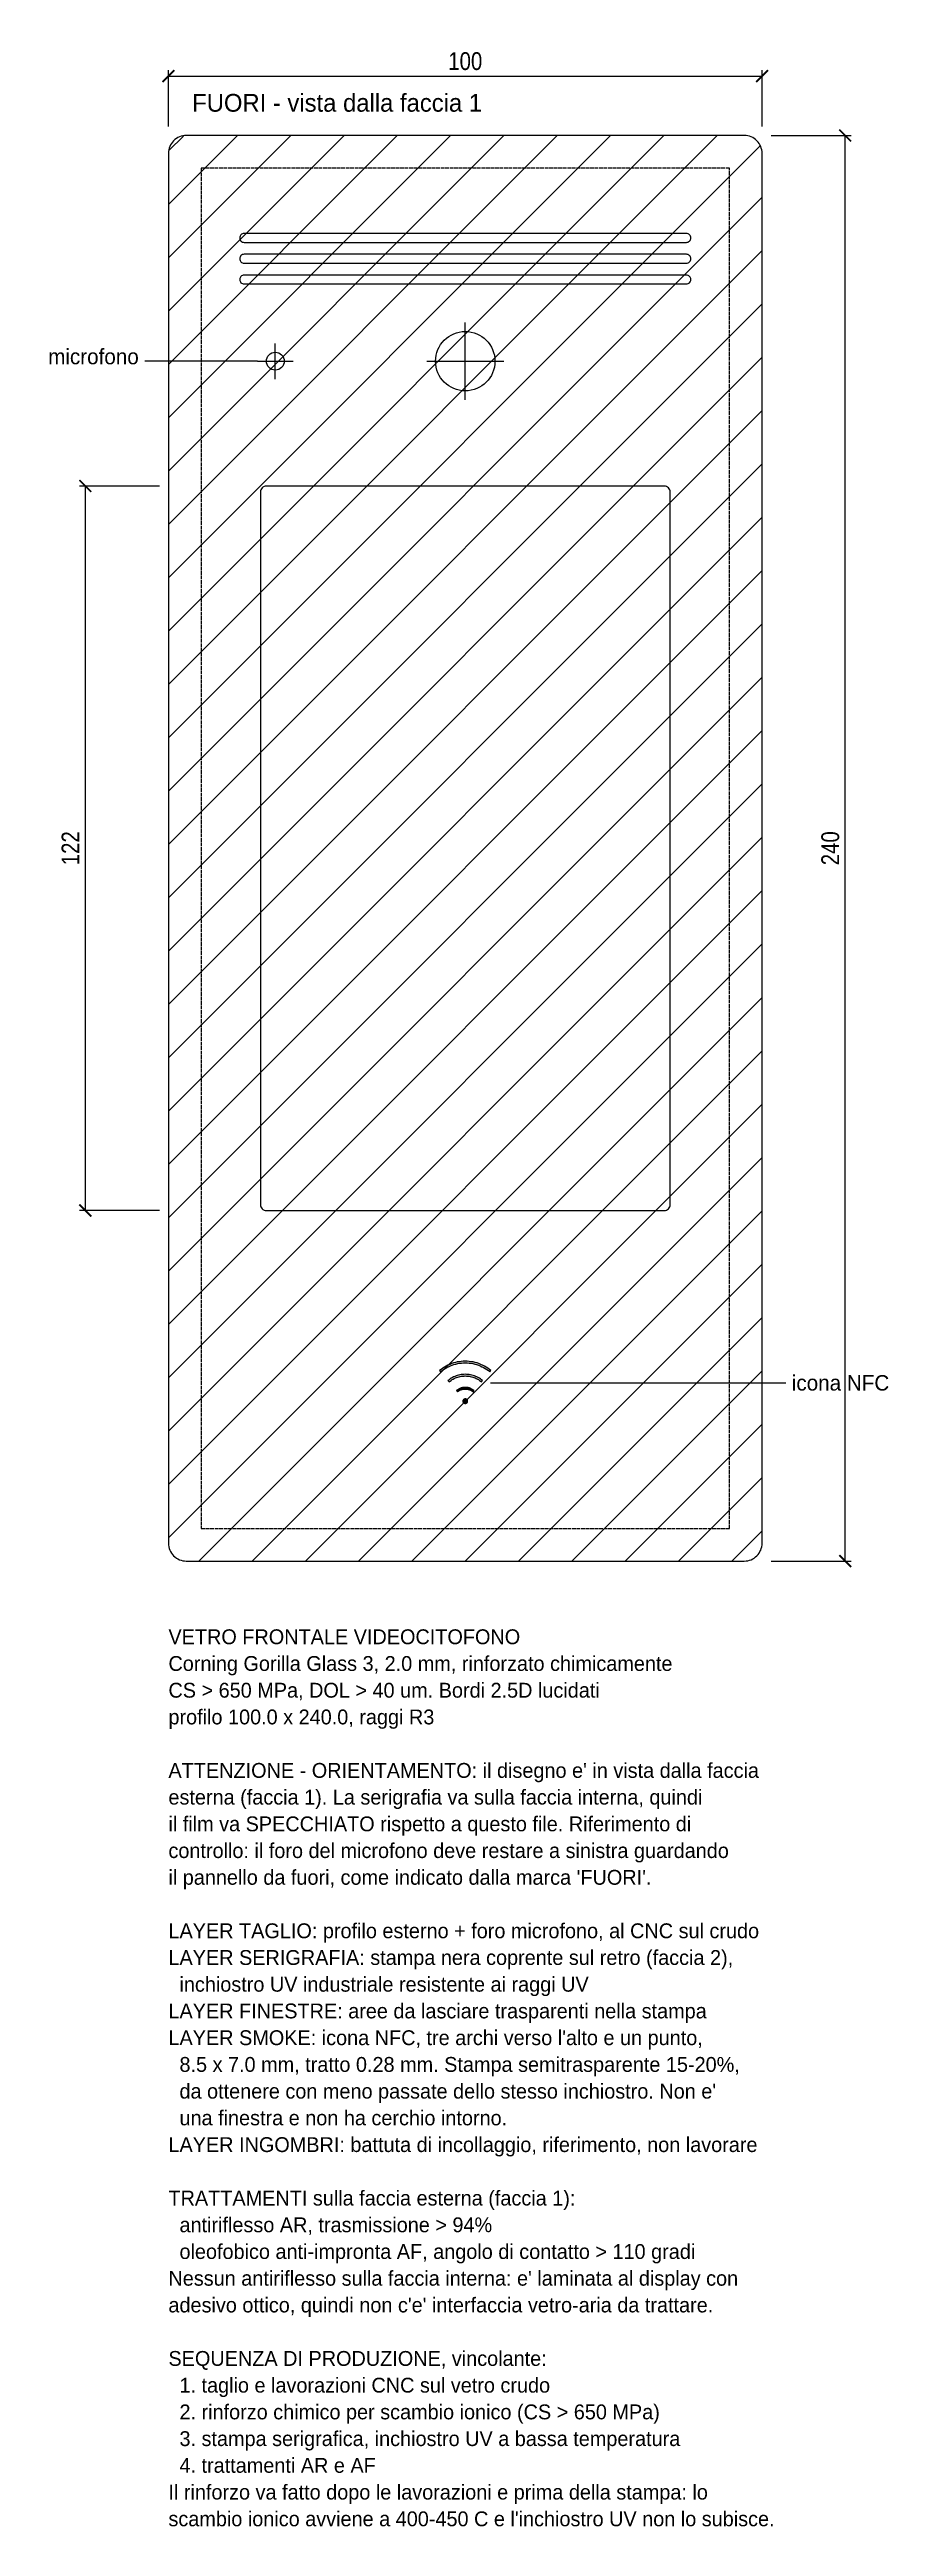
# Model space of a CAD drawing. Header units: millimetres. Extents: x -70 to 71, y -163 to 254.
import ezdxf
from ezdxf.enums import TextEntityAlignment as Align

# ---------------------------------------------------------------- set-up
doc = ezdxf.new("R2010")
doc.units = ezdxf.units.MM
doc.linetypes.add('DASHED2', pattern=[0.762, 0.635, -0.127])
for name, color, linetype in [('FINESTRE', 4, 'CONTINUOUS'), ('INGOMBRI', 8, 'DASHED2'), ('NOTE', 6, 'CONTINUOUS'), ('QUOTE', 8, 'CONTINUOUS'), ('SERIGRAFIA', 7, 'CONTINUOUS'), ('SMOKE', 5, 'CONTINUOUS'), ('TAGLIO', 1, 'CONTINUOUS')]:
    doc.layers.add(name, color=color, linetype=linetype)
doc.styles.add('OpenSansCondensed-Light', font='OpenSansCondensed-Light.ttf')
doc.dimstyles.new('EZDXF', dxfattribs={"dimtxt": 3, "dimasz": 2, "dimexe": 1, "dimexo": 1.5, "dimgap": 1, "dimtad": 1, "dimdec": 1, "dimzin": 12, "dimdsep": 46, "dimtxsty": 'OpenSansCondensed-Light', "dimblk": 'ARCHTICK', "dimcen": 2.5, "dimazin": 3, "dimtfac": 0.5, "dimtmove": 2, "dimatfit": 3})

# ---------------------------------------------------------------- blocks, each defined once
blk = doc.blocks.new('_ARCHTICK')
at = {"color": 0, "linetype": 'BYBLOCK', "const_width": 0.15}
blk.add_lwpolyline([(-0.5, -0.5), (0.5, 0.5)], dxfattribs=at)

msp = doc.modelspace()

# ---------------------------------------------------------------- hatches: boundary and pattern name
at = {"layer": 'SERIGRAFIA'}
h = msp.add_hatch(dxfattribs=at)
h.set_pattern_fill('ANSI31', scale=2)
h.paths.add_polyline_path([(47, 0), (48.15, 0.23), (49.12, 0.88), (49.77, 1.85), (50, 3), (50, 237), (49.77, 238.15), (49.12, 239.12), (48.15, 239.77), (47, 240), (-47, 240), (-48.15, 239.77), (-49.12, 239.12), (-49.77, 238.15), (-50, 237), (-50, 3), (-49.77, 1.85), (-49.12, 0.88), (-48.15, 0.23), (-47, 0)], flags=16)
h.paths.add_polyline_path([(33.52, 59.02), (33.9, 59.1), (34.23, 59.31), (34.44, 59.64), (34.52, 60.02), (34.52, 179.98), (34.44, 180.36), (34.23, 180.69), (33.9, 180.9), (33.52, 180.98), (-33.52, 180.98), (-33.9, 180.9), (-34.23, 180.69), (-34.44, 180.36), (-34.52, 179.98), (-34.52, 60.02), (-34.44, 59.64), (-34.23, 59.31), (-33.9, 59.1), (-33.52, 59.02)], flags=0)
edge = h.paths.add_edge_path(flags=0)
edge.add_arc((0, 202), 5, 0, 360)
edge = h.paths.add_edge_path(flags=0)
edge.add_arc((-32, 202), 1.5, 0, 360)
h.paths.add_polyline_path([(37.25, 215), (37.54, 215.06), (37.78, 215.22), (37.94, 215.46), (38, 215.75), (38, 215.75), (37.94, 216.04), (37.78, 216.28), (37.54, 216.44), (37.25, 216.5), (-37.25, 216.5), (-37.54, 216.44), (-37.78, 216.28), (-37.94, 216.04), (-38, 215.75), (-38, 215.75), (-37.94, 215.46), (-37.78, 215.22), (-37.54, 215.06), (-37.25, 215)], flags=0)
h.paths.add_polyline_path([(37.25, 218.5), (37.54, 218.56), (37.78, 218.72), (37.94, 218.96), (38, 219.25), (38, 219.25), (37.94, 219.54), (37.78, 219.78), (37.54, 219.94), (37.25, 220), (-37.25, 220), (-37.54, 219.94), (-37.78, 219.78), (-37.94, 219.54), (-38, 219.25), (-38, 219.25), (-37.94, 218.96), (-37.78, 218.72), (-37.54, 218.56), (-37.25, 218.5)], flags=0)
h.paths.add_polyline_path([(37.25, 222), (37.54, 222.06), (37.78, 222.22), (37.94, 222.46), (38, 222.75), (38, 222.75), (37.94, 223.04), (37.78, 223.28), (37.54, 223.44), (37.25, 223.5), (-37.25, 223.5), (-37.54, 223.44), (-37.78, 223.28), (-37.94, 223.04), (-38, 222.75), (-38, 222.75), (-37.94, 222.46), (-37.78, 222.22), (-37.54, 222.06), (-37.25, 222)], flags=0)
at = {"layer": 'SMOKE'}
for points in [[(4.33, 32.06), (4.07, 32.27), (3.8, 32.47), (3.51, 32.65), (3.22, 32.82), (2.92, 32.97), (2.62, 33.11), (2.31, 33.23), (1.99, 33.34), (1.66, 33.43), (1.34, 33.51), (1, 33.56), (0.67, 33.61), (0.34, 33.63), (0, 33.64), (-0.34, 33.63), (-0.67, 33.61), (-1, 33.56), (-1.34, 33.51), (-1.66, 33.43), (-1.99, 33.34), (-2.31, 33.23), (-2.62, 33.11), (-2.92, 32.97), (-3.22, 32.82), (-3.51, 32.65), (-3.8, 32.47), (-4.07, 32.27), (-4.33, 32.06), (-4.15, 31.85), (-3.9, 32.05), (-3.64, 32.24), (-3.37, 32.41), (-3.09, 32.57), (-2.8, 32.72), (-2.51, 32.85), (-2.21, 32.97), (-1.9, 33.07), (-1.59, 33.16), (-1.28, 33.23), (-0.96, 33.29), (-0.64, 33.33), (-0.32, 33.35), (0, 33.36), (0.32, 33.35), (0.64, 33.33), (0.96, 33.29), (1.28, 33.23), (1.59, 33.16), (1.9, 33.07), (2.21, 32.97), (2.51, 32.85), (2.8, 32.72), (3.09, 32.57), (3.37, 32.41), (3.64, 32.24), (3.9, 32.05), (4.15, 31.85)], [(2.92, 30.38), (2.74, 30.52), (2.56, 30.65), (2.37, 30.77), (2.17, 30.89), (1.97, 30.99), (1.76, 31.08), (1.55, 31.17), (1.34, 31.24), (1.12, 31.3), (0.9, 31.35), (0.68, 31.39), (0.45, 31.42), (0.23, 31.43), (0, 31.44), (-0.23, 31.43), (-0.45, 31.42), (-0.68, 31.39), (-0.9, 31.35), (-1.12, 31.3), (-1.34, 31.24), (-1.55, 31.17), (-1.76, 31.08), (-1.97, 30.99), (-2.17, 30.89), (-2.37, 30.77), (-2.56, 30.65), (-2.74, 30.52), (-2.92, 30.38), (-2.74, 30.16), (-2.57, 30.3), (-2.4, 30.42), (-2.22, 30.54), (-2.04, 30.64), (-1.85, 30.74), (-1.65, 30.83), (-1.46, 30.9), (-1.26, 30.97), (-1.05, 31.03), (-0.84, 31.08), (-0.63, 31.11), (-0.42, 31.14), (-0.21, 31.15), (0, 31.16), (0.21, 31.15), (0.42, 31.14), (0.63, 31.11), (0.84, 31.08), (1.05, 31.03), (1.26, 30.97), (1.46, 30.9), (1.65, 30.83), (1.85, 30.74), (2.04, 30.64), (2.22, 30.54), (2.4, 30.42), (2.57, 30.3), (2.74, 30.16)], [(1.5, 28.69), (1.41, 28.77), (1.32, 28.83), (1.22, 28.9), (1.12, 28.96), (1.02, 29.01), (0.91, 29.06), (0.8, 29.1), (0.69, 29.14), (0.58, 29.17), (0.46, 29.19), (0.35, 29.21), (0.23, 29.23), (0.12, 29.24), (0, 29.24), (-0.12, 29.24), (-0.23, 29.23), (-0.35, 29.21), (-0.46, 29.19), (-0.58, 29.17), (-0.69, 29.14), (-0.8, 29.1), (-0.91, 29.06), (-1.02, 29.01), (-1.12, 28.96), (-1.22, 28.9), (-1.32, 28.83), (-1.41, 28.77), (-1.5, 28.69), (-1.32, 28.48), (-1.24, 28.54), (-1.16, 28.6), (-1.07, 28.66), (-0.99, 28.71), (-0.89, 28.76), (-0.8, 28.8), (-0.7, 28.84), (-0.61, 28.87), (-0.51, 28.9), (-0.41, 28.92), (-0.31, 28.94), (-0.21, 28.95), (-0.1, 28.96), (0, 28.96), (0.1, 28.96), (0.21, 28.95), (0.31, 28.94), (0.41, 28.92), (0.51, 28.9), (0.61, 28.87), (0.7, 28.84), (0.8, 28.8), (0.89, 28.76), (0.99, 28.71), (1.07, 28.66), (1.16, 28.6), (1.24, 28.54), (1.32, 28.48)], [(0.4, 26.9), (0.39, 27), (0.35, 27.1), (0.28, 27.18), (0.2, 27.25), (0.1, 27.29), (0, 27.3), (-0.1, 27.29), (-0.2, 27.25), (-0.28, 27.18), (-0.35, 27.1), (-0.39, 27), (-0.4, 26.9), (-0.39, 26.8), (-0.35, 26.7), (-0.28, 26.62), (-0.2, 26.55), (-0.1, 26.51), (0, 26.5), (0.1, 26.51), (0.2, 26.55), (0.28, 26.62), (0.35, 26.7), (0.39, 26.8)]]:
    msp.add_hatch(color=5, dxfattribs=at).paths.add_polyline_path(points)

# ---------------------------------------------------------------- linework, layer by layer
at = {"layer": 'FINESTRE'}
for points in [[(-37.25, 222), (37.25, 222, 0.414214), (38, 222.75), (38, 222.75, 0.414214), (37.25, 223.5), (-37.25, 223.5, 0.414214), (-38, 222.75), (-38, 222.75, 0.414214)], [(-37.25, 218.5), (37.25, 218.5, 0.414214), (38, 219.25), (38, 219.25, 0.414214), (37.25, 220), (-37.25, 220, 0.414214), (-38, 219.25), (-38, 219.25, 0.414214)], [(-37.25, 215), (37.25, 215, 0.414214), (38, 215.75), (38, 215.75, 0.414214), (37.25, 216.5), (-37.25, 216.5, 0.414214), (-38, 215.75), (-38, 215.75, 0.414214)], [(-33.52, 59.02), (33.52, 59.02, 0.414214), (34.52, 60.02), (34.52, 179.98, 0.414214), (33.52, 180.98), (-33.52, 180.98, 0.414214), (-34.52, 179.98), (-34.52, 60.02, 0.414214)]]:
    msp.add_lwpolyline(points, format="xyb", close=True, dxfattribs=at)
msp.add_circle((0, 202), 5, dxfattribs=at)
at = {"layer": 'INGOMBRI'}
msp.add_lwpolyline([(-44.5, 5.5), (44.5, 5.5), (44.5, 234.5), (-44.5, 234.5)], close=True, dxfattribs=at)
at = {"layer": 'NOTE'}
for p, q in [((-35, 202), (-54, 202)), ((4.24, 30), (54, 30))]:
    msp.add_line(p, q, dxfattribs=at)
at = {"layer": 'QUOTE'}
for p, q in [((-32, 199), (-32, 205)), ((0, 195.5), (0, 208.5)), ((-35, 202), (-29, 202)), ((-6.5, 202), (6.5, 202))]:
    msp.add_line(p, q, dxfattribs=at)
at = {"layer": 'SMOKE'}
for points in [[(4.33, 32.06), (4.07, 32.27), (3.8, 32.47), (3.51, 32.65), (3.22, 32.82), (2.92, 32.97), (2.62, 33.11), (2.31, 33.23), (1.99, 33.34), (1.66, 33.43), (1.34, 33.51), (1, 33.56), (0.67, 33.61), (0.34, 33.63), (0, 33.64), (-0.34, 33.63), (-0.67, 33.61), (-1, 33.56), (-1.34, 33.51), (-1.66, 33.43), (-1.99, 33.34), (-2.31, 33.23), (-2.62, 33.11), (-2.92, 32.97), (-3.22, 32.82), (-3.51, 32.65), (-3.8, 32.47), (-4.07, 32.27), (-4.33, 32.06), (-4.15, 31.85), (-3.9, 32.05), (-3.64, 32.24), (-3.37, 32.41), (-3.09, 32.57), (-2.8, 32.72), (-2.51, 32.85), (-2.21, 32.97), (-1.9, 33.07), (-1.59, 33.16), (-1.28, 33.23), (-0.96, 33.29), (-0.64, 33.33), (-0.32, 33.35), (0, 33.36), (0.32, 33.35), (0.64, 33.33), (0.96, 33.29), (1.28, 33.23), (1.59, 33.16), (1.9, 33.07), (2.21, 32.97), (2.51, 32.85), (2.8, 32.72), (3.09, 32.57), (3.37, 32.41), (3.64, 32.24), (3.9, 32.05), (4.15, 31.85)], [(2.92, 30.38), (2.74, 30.52), (2.56, 30.65), (2.37, 30.77), (2.17, 30.89), (1.97, 30.99), (1.76, 31.08), (1.55, 31.17), (1.34, 31.24), (1.12, 31.3), (0.9, 31.35), (0.68, 31.39), (0.45, 31.42), (0.23, 31.43), (0, 31.44), (-0.23, 31.43), (-0.45, 31.42), (-0.68, 31.39), (-0.9, 31.35), (-1.12, 31.3), (-1.34, 31.24), (-1.55, 31.17), (-1.76, 31.08), (-1.97, 30.99), (-2.17, 30.89), (-2.37, 30.77), (-2.56, 30.65), (-2.74, 30.52), (-2.92, 30.38), (-2.74, 30.16), (-2.57, 30.3), (-2.4, 30.42), (-2.22, 30.54), (-2.04, 30.64), (-1.85, 30.74), (-1.65, 30.83), (-1.46, 30.9), (-1.26, 30.97), (-1.05, 31.03), (-0.84, 31.08), (-0.63, 31.11), (-0.42, 31.14), (-0.21, 31.15), (0, 31.16), (0.21, 31.15), (0.42, 31.14), (0.63, 31.11), (0.84, 31.08), (1.05, 31.03), (1.26, 30.97), (1.46, 30.9), (1.65, 30.83), (1.85, 30.74), (2.04, 30.64), (2.22, 30.54), (2.4, 30.42), (2.57, 30.3), (2.74, 30.16)], [(1.5, 28.69), (1.41, 28.77), (1.32, 28.83), (1.22, 28.9), (1.12, 28.96), (1.02, 29.01), (0.91, 29.06), (0.8, 29.1), (0.69, 29.14), (0.58, 29.17), (0.46, 29.19), (0.35, 29.21), (0.23, 29.23), (0.12, 29.24), (0, 29.24), (-0.12, 29.24), (-0.23, 29.23), (-0.35, 29.21), (-0.46, 29.19), (-0.58, 29.17), (-0.69, 29.14), (-0.8, 29.1), (-0.91, 29.06), (-1.02, 29.01), (-1.12, 28.96), (-1.22, 28.9), (-1.32, 28.83), (-1.41, 28.77), (-1.5, 28.69), (-1.32, 28.48), (-1.24, 28.54), (-1.16, 28.6), (-1.07, 28.66), (-0.99, 28.71), (-0.89, 28.76), (-0.8, 28.8), (-0.7, 28.84), (-0.61, 28.87), (-0.51, 28.9), (-0.41, 28.92), (-0.31, 28.94), (-0.21, 28.95), (-0.1, 28.96), (0, 28.96), (0.1, 28.96), (0.21, 28.95), (0.31, 28.94), (0.41, 28.92), (0.51, 28.9), (0.61, 28.87), (0.7, 28.84), (0.8, 28.8), (0.89, 28.76), (0.99, 28.71), (1.07, 28.66), (1.16, 28.6), (1.24, 28.54), (1.32, 28.48)], [(0.4, 26.9), (0.39, 27), (0.35, 27.1), (0.28, 27.18), (0.2, 27.25), (0.1, 27.29), (0, 27.3), (-0.1, 27.29), (-0.2, 27.25), (-0.28, 27.18), (-0.35, 27.1), (-0.39, 27), (-0.4, 26.9), (-0.39, 26.8), (-0.35, 26.7), (-0.28, 26.62), (-0.2, 26.55), (-0.1, 26.51), (0, 26.5), (0.1, 26.51), (0.2, 26.55), (0.28, 26.62), (0.35, 26.7), (0.39, 26.8)]]:
    msp.add_lwpolyline(points, close=True, dxfattribs=at)
at = {"layer": 'TAGLIO'}
msp.add_lwpolyline([(-47, 0), (47, 0, 0.414214), (50, 3), (50, 237, 0.414214), (47, 240), (-47, 240, 0.414214), (-50, 237), (-50, 3, 0.414214)], format="xyb", close=True, dxfattribs=at)
msp.add_circle((-32, 202), 1.5, dxfattribs=at)

# ---------------------------------------------------------------- texts
at = {"layer": 'NOTE'}
for s, height, p in [('FUORI - vista dalla faccia 1', 3, (-46, 244)), ('icona NFC', 2.6, (55, 28.7)), ('VETRO FRONTALE VIDEOCITOFONO', 2.5, (-50, -14)), ('Corning Gorilla Glass 3, 2.0 mm, rinforzato chimicamente', 2.5, (-50, -18.5)), ('CS > 650 MPa, DOL > 40 um. Bordi 2.5D lucidati', 2.5, (-50, -23)), ('profilo 100.0 x 240.0, raggi R3', 2.5, (-50, -27.5)), ("ATTENZIONE - ORIENTAMENTO: il disegno e' in vista dalla faccia", 2.5, (-50, -36.5)), ('esterna (faccia 1). La serigrafia va sulla faccia interna, quindi', 2.5, (-50, -41)), ('il film va SPECCHIATO rispetto a questo file. Riferimento di', 2.5, (-50, -45.5)), ('controllo: il foro del microfono deve restare a sinistra guardando', 2.5, (-50, -50)), ("il pannello da fuori, come indicato dalla marca 'FUORI'.", 2.5, (-50, -54.5)), ('LAYER TAGLIO: profilo esterno + foro microfono, al CNC sul crudo', 2.5, (-50, -63.5)), ('LAYER SERIGRAFIA: stampa nera coprente sul retro (faccia 2),', 2.5, (-50, -68)), ('  inchiostro UV industriale resistente ai raggi UV', 2.5, (-50, -72.5)), ('LAYER FINESTRE: aree da lasciare trasparenti nella stampa', 2.5, (-50, -77)), ("LAYER SMOKE: icona NFC, tre archi verso l'alto e un punto,", 2.5, (-50, -81.5)), ('  8.5 x 7.0 mm, tratto 0.28 mm. Stampa semitrasparente 15-20%,', 2.5, (-50, -86)), ("  da ottenere con meno passate dello stesso inchiostro. Non e'", 2.5, (-50, -90.5)), ('  una finestra e non ha cerchio intorno.', 2.5, (-50, -95)), ('LAYER INGOMBRI: battuta di incollaggio, riferimento, non lavorare', 2.5, (-50, -99.5)), ('TRATTAMENTI sulla faccia esterna (faccia 1):', 2.5, (-50, -108.5)), ('  antiriflesso AR, trasmissione > 94%', 2.5, (-50, -113)), ('  oleofobico anti-impronta AF, angolo di contatto > 110 gradi', 2.5, (-50, -117.5)), ("Nessun antiriflesso sulla faccia interna: e' laminata al display con", 2.5, (-50, -122)), ("adesivo ottico, quindi non c'e' interfaccia vetro-aria da trattare.", 2.5, (-50, -126.5)), ('SEQUENZA DI PRODUZIONE, vincolante:', 2.5, (-50, -135.5)), ('  1. taglio e lavorazioni CNC sul vetro crudo', 2.5, (-50, -140)), ('  2. rinforzo chimico per scambio ionico (CS > 650 MPa)', 2.5, (-50, -144.5)), ('  3. stampa serigrafica, inchiostro UV a bassa temperatura', 2.5, (-50, -149)), ('  4. trattamenti AR e AF', 2.5, (-50, -153.5)), ('Il rinforzo va fatto dopo le lavorazioni e prima della stampa: lo', 2.5, (-50, -158)), ("scambio ionico avviene a 400-450 C e l'inchiostro UV non lo subisce.", 2.5, (-50, -162.5))]:
    msp.add_text(s, height=height, dxfattribs=at).set_placement(p)
msp.add_text('microfono', height=2.6, dxfattribs=at).set_placement((-55, 200.7), align=Align.BOTTOM_RIGHT)

# ---------------------------------------------------------------- dimensions: what is measured, and where the dimension line sits
at = {"layer": 'QUOTE'}
msp.add_linear_dim(base=(-50, 250), p1=(-50, 240), p2=(50, 240), dimstyle='EZDXF', dxfattribs=at).render()
for base, p1, p2 in [((64, 0), (50, 0), (50, 240)), ((-64, 59.02), (-50, 59.02), (-50, 180.98))]:
    msp.add_linear_dim(base=base, p1=p1, p2=p2, angle=90, dimstyle='EZDXF', dxfattribs=at).render()

doc.saveas('drawing.dxf')
